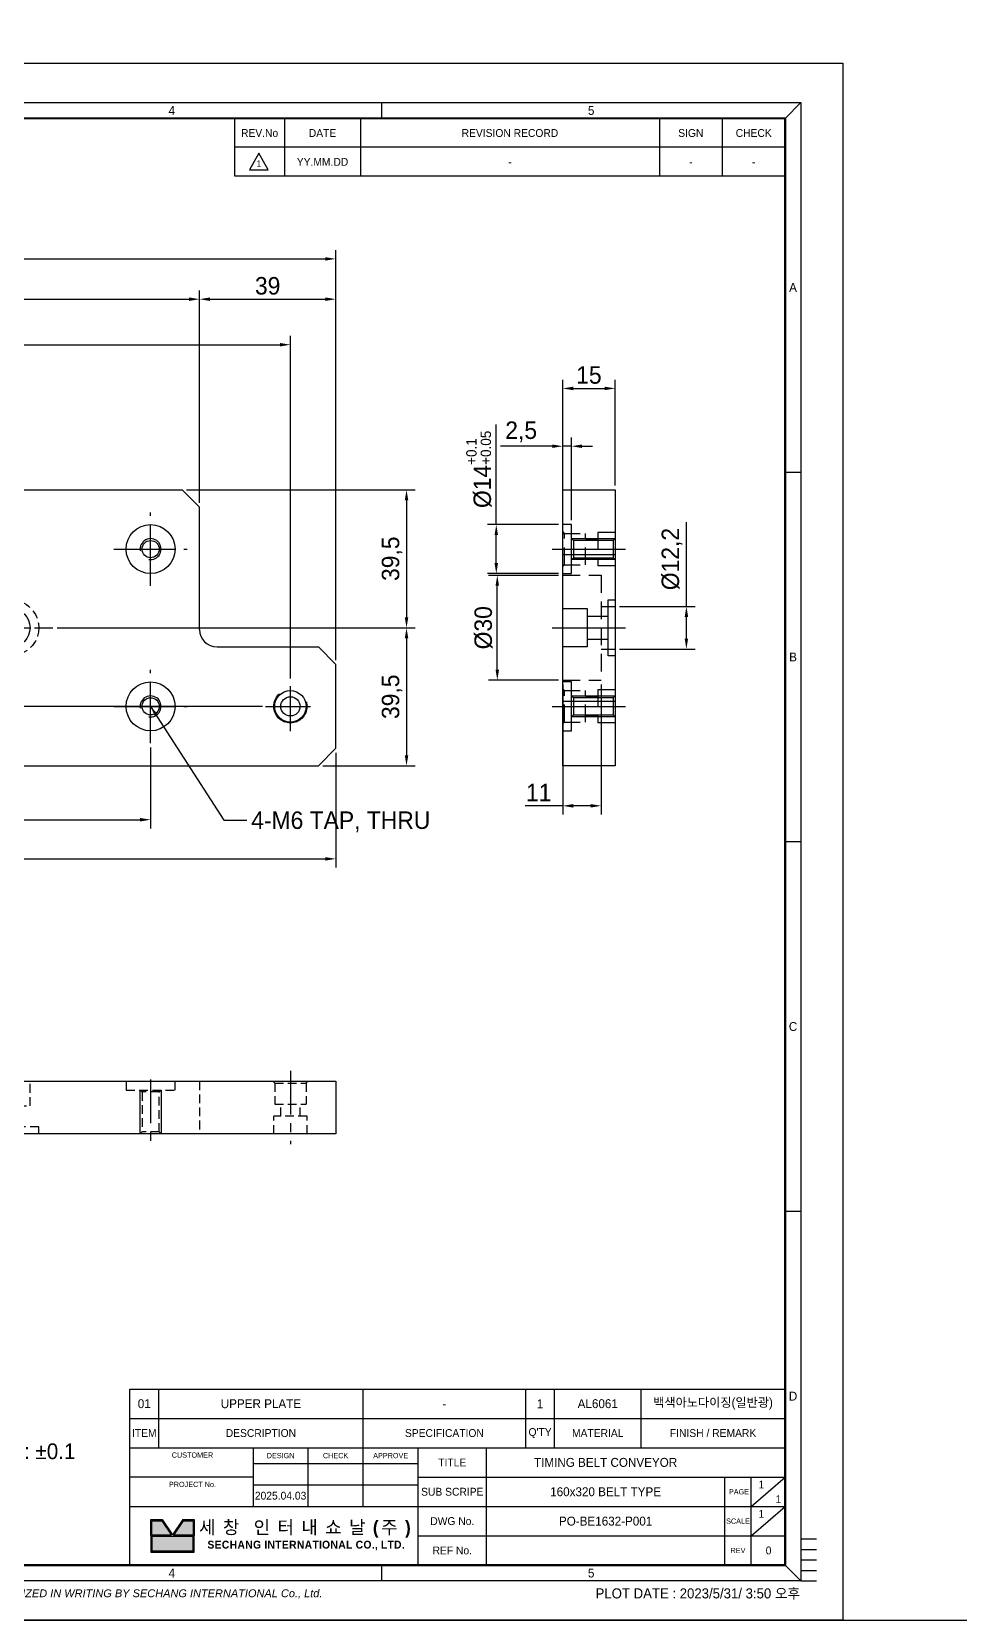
# Model space of a CAD drawing. Header units: inches. Extents: x 0 to 23821, y 0 to 11279.
# Drawn here: x 17197.9 to 17463.3, y 7287.6 to 7742.2 of the extents above; entities that cross this region are included whole.
import ezdxf
from ezdxf.enums import TextEntityAlignment as Align

# ---------------------------------------------------------------- set-up
doc = ezdxf.new("R2010")
doc.units = ezdxf.units.IN
doc.header["$LTSCALE"] = 10
doc.header["$MEASUREMENT"] = 0
for name, pattern in [('CENTER', [2, 1.25, -0.25, 0.25, -0.25]), ('HIDDEN', [0.375, 0.25, -0.125]), ('HIDDENX2', [0.75, 0.5, -0.25]), ('PHANTOM', [2.5, 1.25, -0.25, 0.25, -0.25, 0.25, -0.25])]:
    doc.linetypes.add(name, pattern=pattern)
doc.layers.get('Defpoints').update_dxf_attribs({"color": 8})
for name, color, linetype in [('11', 1, 'CENTER'), ('22', 2, 'HIDDEN'), ('66', 6, 'PHANTOM'), ('CENTERLINE', 1, 'CENTER'), ('HiddenLine', 4, 'HIDDENX2'), ('T', 3, 'Continuous')]:
    doc.layers.add(name, color=color, linetype=linetype)
doc.styles.add('SCI', font='')
doc.styles.get('SCI').set_extended_font_data('Gulim')
doc.dimstyles.new('SCH', dxfattribs={"dimtxt": 2.5, "dimasz": 2, "dimexe": 1.25, "dimexo": 0.625, "dimtad": 1, "dimdec": 8, "dimtxsty": 'SCI', "dimcen": 2.5, "dimclrd": 4, "dimclre": 4, "dimclrt": 7, "dimadec": 8, "dimazin": 2, "dimtfac": 1, "dimtdec": 8, "dimtmove": 0, "dimatfit": 3, "dimfxl": 1, "dimarcsym": 0})

# ---------------------------------------------------------------- blocks, each defined once
blk = doc.blocks.new('A$C5b8731fd')
for p, q in [((0, 0), (-2.25, -3.9)), ((2.25, -3.9), (0, 0)), ((-2.25, -3.9), (2.25, -3.9))]:
    blk.add_line(p, q)
blk = doc.blocks.new('SECHANG TITLE')
h = blk.add_hatch(color=162)
h.dxf.hatch_style = 1
h.paths.add_polyline_path([(6.08, -25.11), (4.21, -25.11), (4.21, -27.9), (7.94, -27.9)])
h.paths.add_polyline_path([(12.06, -25.11), (10.19, -25.11), (8.33, -27.9), (12.06, -27.9)])
h.paths.add_polyline_path([(12.06, -28.1), (4.21, -28.1), (4.21, -30.89), (12.06, -30.89)])
at = {"color": 3}
for p, q in [((125, 0), (125, -33.6)), ((0, -5.6), (125, -5.6)), ((0, -33.6), (0, -5.6)), ((5.5, -11.2), (5.5, -5.6)), ((44.5, -22.4), (44.5, -5.6)), ((75.5, -11.2), (75.5, -5.6)), ((81, -11.2), (81, -5.6)), ((97.5, -11.2), (97.5, -5.6)), ((0, -11.2), (125, -11.2)), ((23.5, -11.2), (23.5, -22.4)), ((34, -22.4), (34, -11.2)), ((55, -33.6), (55, -11.2)), ((68, -33.6), (68, -11.2)), ((23.5, -14.2), (55, -14.2)), ((23.5, -16.8), (0, -16.8)), ((55, -16.8), (125, -16.8)), ((113.5, -33.6), (113.5, -16.8)), ((118.5, -22.4), (125, -16.8)), ((118.5, -33.6), (118.5, -16.8)), ((23.5, -18.3), (55, -18.3)), ((0, -22.4), (125, -22.4)), ((118.5, -28), (125, -22.4)), ((55, -28), (125, -28)), ((0, -33.6), (125, -33.6))]:
    blk.add_line(p, q, dxfattribs=at)
for p, q in [((4, -28), (4, -24.9)), ((4, -24.9), (6.19, -24.9)), ((4.21, -27.9), (4.21, -25.11)), ((4.21, -25.11), (6.08, -25.11)), ((6.08, -25.11), (7.94, -27.9)), ((6.19, -24.9), (8.13, -27.81)), ((10.08, -24.9), (8.13, -27.81)), ((10.19, -25.11), (8.33, -27.9)), ((10.08, -24.9), (12.27, -24.9)), ((10.19, -25.11), (12.06, -25.11)), ((12.06, -25.11), (12.06, -27.9)), ((12.27, -24.9), (12.27, -28)), ((4, -28), (4, -31.1)), ((7.94, -27.9), (4.21, -27.9)), ((12.06, -28.1), (4.21, -28.1)), ((4.21, -28.1), (4.21, -30.89)), ((12.06, -27.9), (8.33, -27.9)), ((12.06, -30.89), (12.06, -28.1)), ((12.27, -31.1), (12.27, -28)), ((4, -31.1), (12.27, -31.1)), ((4.21, -30.89), (12.06, -30.89))]:
    blk.add_line(p, q)
at = {"attachment_point": 5, "style": 'SCI'}
for s, insert, char_height, width in [('ITEM', (2.75, -8.4), 1.5, 5.5), ('DESCRIPTION', (25, -8.4), 1.5, 39), ('SPECIFICATION', (60, -8.4), 1.5, 31), ("Q'TY", (78.25, -8.4), 1.5, 5.5), ('MATERIAL', (89.25, -8.4), 1.5, 16.5), ('FINISH / REMARK', (111.25, -8.4), 1.5, 27.5), (' CUSTOMER', (11.75, -12.6), 1, 23.5), ('DESIGN', (28.75, -12.7), 1, 10.5), ('CHECK', (39.25, -12.7), 1, 10.5), ('APPROVE', (49.75, -12.7), 1, 10.5), ('TITLE', (61.5, -14), 1.5, 13), (' PROJECT No.', (11.75, -18.2), 1, 23.5), ('SUB SCRIPE', (61.5, -19.6), 1.5, 13), (' PAGE', (116, -19.6), 1, 5), ('{\\fGulim|b1|i0|c129|p50;\\T1.45;세창 인터내쇼날(주)}', (33.63, -26.75), 2.5, 38.7333), ('DWG No.', (61.5, -25.2), 1.5, 13), ('SCALE', (116, -25.2), 1, 5), ('{\\fGulim|b1|i0|c129|p50;\\T1.05;SECHANG INTERNATIONAL CO., LTD.}', (33.63, -29.85), 1.5, 38.7333), ('REF No.', (61.5, -30.8), 1.5, 13), ('REV', (116, -30.8), 1, 5)]:
    blk.add_mtext(s, dxfattribs=dict(at, insert=insert, char_height=char_height, width=width))
blk = doc.blocks.new('SECHANG REV')
at = {"color": 7}
blk.add_line((-52.5, 0), (-52.5, 5.5), dxfattribs=at)
at = {"color": 3}
for p, q in [((-43, 5.5), (-43, 0)), ((-28.5, 5.5), (-28.5, 0)), ((28.5, 5.5), (28.5, 0)), ((40.5, 5.5), (40.5, 0)), ((52.5, 5.5), (52.5, 0))]:
    blk.add_line(p, q, dxfattribs=at)
blk.add_line((52.5, 0), (-52.5, 0))
blk = doc.blocks.new('SECHANG A3')
at = {"color": 2}
for p, q in [((-198, 289.5), (-195, 286.5)), ((-118, 289.5), (-118, 286.5)), ((-38, 289.5), (-38, 286.5)), ((42, 289.5), (42, 286.5)), ((122, 289.5), (122, 286.5)), ((202, 289.5), (199, 286.5)), ((-195, 10.5), (-198, 7.5)), ((-118, 10.5), (-118, 7.5)), ((-38, 10.5), (-38, 7.5)), ((42, 10.5), (42, 7.5)), ((122, 10.5), (122, 7.5)), ((199, 10.5), (202, 7.5))]:
    blk.add_line(p, q, dxfattribs=at)
at = {"color": 3}
blk.add_line((94, 286.5), (199, 286.5), dxfattribs=at)
for p, q in [((-198, 219), (-195, 219)), ((199, 219), (202, 219)), ((-195, 148.5), (-198, 148.5)), ((202, 148.5), (199, 148.5)), ((-195, 78), (-198, 78)), ((202, 78), (199, 78)), ((202, 15.5), (205, 15.5))]:
    blk.add_line(p, q)
at = {"color": 1}
blk.add_lwpolyline([(-210, 297), (210, 297), (210, 0), (-210, 0)], close=True, dxfattribs=at)
at = {"color": 2}
blk.add_lwpolyline([(-198, 289.5), (202, 289.5), (202, 7.5), (-198, 7.5)], close=True, dxfattribs=at)
at = {"const_width": 0.4}
blk.add_lwpolyline([(-195, 286.5), (199, 286.5), (199, 10.5), (-195, 10.5)], close=True, dxfattribs=at)
at = {"layer": '11', "ltscale": 5}
blk.add_line((202, 11.5), (205, 11.5), dxfattribs=at)
at = {"layer": '22', "ltscale": 5}
blk.add_line((202, 13.5), (205, 13.5), dxfattribs=at)
at = {"layer": '66', "ltscale": 3}
blk.add_line((202, 9.5), (205, 9.5), dxfattribs=at)
at = {"layer": 'T'}
blk.add_line((202, 7.5), (205, 7.5), dxfattribs=at)
for name, p in [('SECHANG REV', (146.5, 281)), ('SECHANG TITLE', (74, 44.1))]:
    blk.add_blockref(name, p)
at = {"linetype": 'Continuous', "style": 'SCI'}
blk.add_text('PLOT DATE : 2023/5/31/ 3:50 오후', height=1.92, dxfattribs=at).set_placement((201.86, 4.16), align=Align.RIGHT)
at = {"color": 2, "style": 'SCI'}
for s, insert, char_height, width, attachment_point in [('1', (-158, 288), 1.7, 80, 5), ('2', (-78, 288), 1.7, 80, 5), ('3', (2, 288), 1.7, 80, 5), ('4', (82, 288), 1.7, 80, 5), ('5', (162, 288), 1.7, 80, 5), ('A', (-196.5, 254.25), 1.7, 3, 5), ('A', (200.5, 254.25), 1.7, 3, 5), ('B', (-196.5, 183.75), 1.7, 3, 5), ('B', (200.5, 183.75), 1.7, 3, 5), ('C', (-196.5, 113.25), 1.7, 3, 5), ('C', (200.5, 113.25), 1.7, 3, 5), ('D', (-196.5, 42.75), 1.7, 3, 5), ('D', (200.5, 42.75), 1.7, 3, 5), ('1. 일반 기계 가공 공차 : ±0.1\\P2. 지정하지 않은 C0.5\\P3. 지정하지 않은 R0.5', (14.98, 27.07), 3, 83.5818, 4), ('TIMING BELT CONVEYOR', (164.75, 30.1), 1.7, 45.5, 5), ('2025.04.03', (102.75, 23.75), 1.5, 10.5, 5), ('\\pi1.42726;1', (195.75, 23.1), 1.5, 3.25, 4), ('1', (-158, 9), 1.7, 80, 5), ('2', (-78, 9), 1.7, 80, 5), ('3', (2, 9), 1.7, 80, 5), ('4', (82, 9), 1.7, 80, 5), ('5', (162, 9), 1.7, 80, 5)]:
    blk.add_mtext(s, dxfattribs=dict(at, insert=insert, char_height=char_height, width=width, attachment_point=attachment_point))
at = {"char_height": 1.5, "attachment_point": 5, "style": 'SCI'}
for s, insert, width in [('REV.No', (98.75, 283.7), 9.5), ('DATE', (110.75, 283.7), 14.5), ('REVISION RECORD', (146.5, 283.7), 57), ('SIGN', (181, 283.7), 12), ('CHECK', (193, 283.7), 12)]:
    blk.add_mtext(s, dxfattribs=dict(at, insert=insert, width=width))
at = {"color": 3, "insert": (-198, 5), "char_height": 1.5, "width": 400.0238, "attachment_point": 4, "style": 'SCI'}
blk.add_mtext('{\\fArial|b0|i1|c0|p34;THIS DRAWING CONTAINS CONFIDENTIAL INFORMATION PROPRIETARY TO SECHANG INTERNATIONAL Co., Ltd.   IT MUST NOT BE REPRODUCED OR DISCLOSED TO OTHERS OR USED IN  ANY OTHER WAY IN WHOLE OR PART EXCEPT AN AUTHORIZED IN WRITING BY SECHANG INTERNATIONAL Co., Ltd.  }', dxfattribs=at)
blk = doc.blocks.new('A$C22515e4a')
at = {"color": 3}
for p, q in [((0, 0), (125, 0)), ((0, -5.6), (0, 0)), ((5.5, -5.6), (5.5, 0)), ((44.5, -5.6), (44.5, 0)), ((75.5, -5.6), (75.5, 0)), ((81, -5.6), (81, 0)), ((97.5, -5.6), (97.5, 0)), ((125, 0), (125, -5.6))]:
    blk.add_line(p, q, dxfattribs=at)
blk = doc.blocks.new('SMTAPM6', base_point=(1696.01, 1983.9))
at = {"color": 7, "linetype": 'Continuous'}
blk.add_circle((1696.01, 1983.9), 2.46, dxfattribs=at)
at = {"layer": '11'}
for p, q in [((1696.01, 1979.4), (1696.01, 1988.4)), ((1691.51, 1983.9), (1700.51, 1983.9))]:
    blk.add_line(p, q, dxfattribs=at)
at = {"layer": 'T', "linetype": 'Continuous'}
blk.add_arc((1696.01, 1983.9), 3, 260.0082, 189.9928, dxfattribs=at)
blk = doc.blocks.new('MDCBM5H', base_point=(3956.9, -5620.49, 0))
at = {"color": 7, "linetype": 'Continuous'}
blk.add_circle((3956.9, -5620.49, 0), 2.75, dxfattribs=at)
at = {"layer": '11'}
for p, q in [((3956.9, -5627.62, 0), (3956.9, -5613.37, 0)), ((3949.78, -5620.49, 0), (3964.03, -5620.49, 0))]:
    blk.add_line(p, q, dxfattribs=at)
at = {"layer": '22', "ltscale": 7.6}
blk.add_circle((3956.9, -5620.49, 0), 4.75, dxfattribs=at)
blk = doc.blocks.new('MDCBM6', base_point=(40751.01, 10879.93))
at = {"color": 7, "linetype": 'Continuous'}
for radius in [5.5, 3.3]:
    blk.add_circle((40751.01, 10879.93), radius, dxfattribs=at)
at = {"layer": '11'}
for p, q in [((40751.01, 10871.68), (40751.01, 10888.18)), ((40742.76, 10879.93), (40759.26, 10879.93))]:
    blk.add_line(p, q, dxfattribs=at)
blk = doc.blocks.new('A$C65A22A5B')
for p, q in [((-155, 34.5), (-150, 39.5)), ((-150, 39.5), (111, 39.5)), ((116, 34.5), (111, 39.5)), ((-155, 10.5), (-155, 34.5)), ((116, -0.5), (116, 34.5)), ((-155, 10.5), (-150, 5.5)), ((-150, 5.5), (-121, 5.5)), ((-116, -34.5), (-116, 0.5)), ((121, -5.5), (150, -5.5)), ((155, -10.5), (150, -5.5)), ((155, -34.5), (155, -10.5)), ((-116, -34.5), (-111, -39.5)), ((155, -34.5), (150, -39.5)), ((-111, -39.5), (150, -39.5))]:
    blk.add_line(p, q)
for centre, radius in [((-102, 22.5), 7), ((102, 22.5), 7), ((-142, 22.5), 4.5), ((0, 0), 15), ((0, 0), 6.1), ((-102, -22.5), 7), ((102, -22.5), 7), ((142, -22.5), 4.5)]:
    blk.add_circle(centre, radius)
for centre, start, end in [((-121, 0.5), 0, 90), ((121, -0.5), 180, 270)]:
    blk.add_arc(centre, 5, start, end)
at = {"layer": '11'}
for p, q in [((-102, 12), (-102, 33)), ((102, 12), (102, 33)), ((-142, 15.75), (-142, 29.25)), ((-148.75, 22.5), (-135.25, 22.5)), ((-112.5, 22.5), (-91.5, 22.5)), ((0, -22.5), (0, 22.5)), ((91.5, 22.5), (112.5, 22.5)), ((-62, -12), (-62, 12)), ((62, -12), (62, 12)), ((-74, 0), (-50, 0)), ((-22.5, 0), (22.5, 0)), ((50, 0), (74, 0)), ((102, -33), (102, -12)), ((142, -29.25), (142, -15.75)), ((91.5, -22.5), (112.5, -22.5)), ((135.25, -22.5), (148.75, -22.5))]:
    blk.add_line(p, q, dxfattribs=at)
at = {"layer": '11', "ltscale": 3.15}
for p, q in [((-102, -33), (-102, -12)), ((-112.5, -22.5), (-91.5, -22.5))]:
    blk.add_line(p, q, dxfattribs=at)
at = {"layer": '22'}
for centre in [(-62, 0), (62, 0)]:
    blk.add_circle(centre, 8, dxfattribs=at)
for name, p in [('MDCBM5H', (-142, 22.5)), ('SMTAPM6', (-102, 22.5)), ('SMTAPM6', (102, 22.5)), ('MDCBM6', (-62, 0)), ('MDCBM6', (62, 0)), ('SMTAPM6', (-102, -22.5)), ('SMTAPM6', (102, -22.5)), ('MDCBM5H', (142, -22.5))]:
    blk.add_blockref(name, p)
blk = doc.blocks.new('A$C575F7A22')
blk.add_line((-116, 0), (-116, -15))
blk.add_lwpolyline([(-155, 0), (155, 0), (155, -15), (-155, -15)], close=True)
at = {"layer": '11'}
for p, q in [((-142, 3), (-142, -18)), ((-102, 0.5), (-102, -18)), ((-62, 3), (-62, -18)), ((0, 2), (0, -17)), ((62, 3), (62, -18)), ((102, 0.5), (102, -18)), ((142, 3), (142, -18))]:
    blk.add_line(p, q, dxfattribs=at)
at = {"layer": '22'}
for p, q in [((-146.5, -0.5), (-147, 0)), ((-137.5, -0.5), (-137, 0)), ((-109, -2.5), (-109, 0)), ((-95, 0), (-95, -2.5)), ((-15, 0), (-15, -11)), ((15, 0), (15, -11)), ((95, 0), (95, -2.5)), ((109, -2.5), (109, 0)), ((116, 0), (116, -15)), ((137.5, -0.5), (137, 0)), ((146.5, -0.5), (147, 0)), ((-146.5, -0.5), (-146.5, -6.5)), ((-146.5, -0.5), (-137.5, -0.5)), ((-137.5, -0.5), (-137.5, -6.5)), ((-95, -2.5), (-109, -2.5)), ((-104.4585, -3.0415), (-105, -2.5)), ((-104.4585, -3.0415), (-99.5415, -3.0415)), ((-104.4585, -14.4585), (-104.4585, -3.0415)), ((-99, -2.5), (-99.5415, -3.0415)), ((-99.5415, -3.0415), (-99.5415, -14.4585)), ((-67.5, -7), (-67.5, 0)), ((-56.5, 0), (-56.5, -7)), ((56.5, 0), (56.5, -7)), ((67.5, -7), (67.5, 0)), ((95, -2.5), (109, -2.5)), ((99, -2.5), (99.5415, -3.0415)), ((104.4585, -3.0415), (99.5415, -3.0415)), ((99.5415, -3.0415), (99.5415, -14.4585)), ((104.4585, -3.0415), (105, -2.5)), ((104.4585, -14.4585), (104.4585, -3.0415)), ((137.5, -0.5), (137.5, -6.5)), ((137.5, -0.5), (146.5, -0.5)), ((146.5, -0.5), (146.5, -6.5)), ((-146.5, -6.5), (-137.5, -6.5)), ((-144.75, -10), (-144.75, -6.5)), ((-139.25, -10), (-139.25, -6.5)), ((-56.5, -7), (-67.5, -7)), ((-65.3, -7), (-65.3, -13)), ((-58.7, -7), (-58.7, -13)), ((56.5, -7), (67.5, -7)), ((58.7, -7), (58.7, -13)), ((65.3, -7), (65.3, -13)), ((137.5, -6.5), (146.5, -6.5)), ((139.25, -10), (139.25, -6.5)), ((144.75, -10), (144.75, -6.5)), ((-137.25, -10), (-146.75, -10)), ((-146.75, -15), (-146.75, -10)), ((-137.25, -15), (-137.25, -10)), ((-70, -15), (-70, -13)), ((-70, -13), (-54, -13)), ((-54, -13), (-54, -15)), ((15, -11), (-15, -11)), ((-6.1, -11), (-6.1, -15)), ((6.1, -11), (6.1, -15)), ((70, -13), (54, -13)), ((54, -13), (54, -15)), ((70, -15), (70, -13)), ((146.75, -10), (137.25, -10)), ((137.25, -15), (137.25, -10)), ((146.75, -15), (146.75, -10)), ((-105, -15), (-104.4585, -14.4585)), ((-104.4585, -14.4585), (-99.5415, -14.4585)), ((-99.5415, -14.4585), (-99, -15)), ((99.5415, -14.4585), (99, -15)), ((104.4585, -14.4585), (99.5415, -14.4585)), ((105, -15), (104.4585, -14.4585))]:
    blk.add_line(p, q, dxfattribs=at)
at = {"layer": 'T'}
for p, q in [((-105, -2.5), (-105, -15)), ((-99, -15), (-99, -2.5)), ((99, -15), (99, -2.5)), ((105, -2.5), (105, -15))]:
    blk.add_line(p, q, dxfattribs=at)
blk = doc.blocks.new('A$C72D45D2C')
blk.add_line((0, -21), (15, -21))
blk.add_lwpolyline([(0, 39.5), (15, 39.5), (15, -39.5), (0, -39.5)], close=True)
at = {"layer": 'CENTERLINE'}
for p, q in [((-3, 22.5), (18, 22.5)), ((-3, -22.5), (18, -22.5))]:
    blk.add_line(p, q, dxfattribs=at)
at = {"layer": 'CENTERLINE', "ltscale": 2.775}
for p, q in [((-0.5, 22.5), (18, 22.5)), ((-0.5, -22.5), (18, -22.5))]:
    blk.add_line(p, q, dxfattribs=at)
at = {"layer": 'CENTERLINE', "ltscale": 3.15}
blk.add_line((-3, 0), (18, 0), dxfattribs=at)
at = {"layer": 'CENTERLINE', "ltscale": 5}
blk.add_line((-2, 0), (17, 0), dxfattribs=at)
at = {"layer": 'HiddenLine', "ltscale": 5}
for p, q in [((2.5, 29.5), (0, 29.5)), ((2.5, 15.5), (2.5, 29.5)), ((0, 21), (15, 21)), ((0, 15.5), (2.5, 15.5)), ((2.5, -15.5), (0, -15.5)), ((2.5, -29.5), (2.5, -15.5)), ((0, -29.5), (2.5, -29.5))]:
    blk.add_line(p, q, dxfattribs=at)
at = {"layer": 'HiddenLine'}
for p, q in [((0.5, 27), (0, 27.5)), ((0, 27), (6.5, 27)), ((0.5, 18), (0.5, 27)), ((6.5, 18), (6.5, 27)), ((10, 25.25), (6.5, 25.25)), ((10, 27.25), (10, 17.75)), ((15, 27.25), (10, 27.25)), ((10, 19.75), (6.5, 19.75)), ((0, 18), (6.5, 18)), ((0.5, 18), (0, 17.5)), ((0, 15), (11, 15)), ((15, 17.75), (10, 17.75)), ((11, 15), (11, -15)), ((11, 6.1), (15, 6.1)), ((11, -6.1), (15, -6.1)), ((0, -15), (11, -15)), ((0.5, -18), (0, -17.5)), ((0, -18), (6.5, -18)), ((0.5, -27), (0.5, -18)), ((6.5, -27), (6.5, -18)), ((10, -17.75), (10, -27.25)), ((15, -17.75), (10, -17.75)), ((10, -19.75), (6.5, -19.75)), ((0, -27), (6.5, -27)), ((0.5, -27), (0, -27.5)), ((10, -25.25), (6.5, -25.25)), ((15, -27.25), (10, -27.25))]:
    blk.add_line(p, q, dxfattribs=at)
at = {"layer": 'HiddenLine', "ltscale": 5.55}
for p, q in [((2.5, 25.5), (15, 25.5)), ((3.04, 24.96), (2.5, 25.5)), ((14.46, 24.96), (3.04, 24.96)), ((3.04, 24.96), (3.04, 20.04)), ((15, 25.5), (14.46, 24.96)), ((14.46, 24.96), (14.46, 20.04)), ((2.5, 19.5), (3.04, 20.04)), ((15, 19.5), (2.5, 19.5)), ((3.04, 20.04), (14.46, 20.04)), ((14.46, 20.04), (15, 19.5)), ((2.5, -19.5), (15, -19.5)), ((3.04, -20.04), (2.5, -19.5)), ((14.46, -20.04), (3.04, -20.04)), ((3.04, -20.04), (3.04, -24.96)), ((15, -19.5), (14.46, -20.04)), ((14.46, -20.04), (14.46, -24.96)), ((2.5, -25.5), (3.04, -24.96)), ((15, -25.5), (2.5, -25.5)), ((3.04, -24.96), (14.46, -24.96)), ((14.46, -24.96), (15, -25.5))]:
    blk.add_line(p, q, dxfattribs=at)
at = {"layer": 'HiddenLine', "ltscale": 6.3}
for p, q in [((0, 5.5), (7, 5.5)), ((7, 5.5), (7, -5.5)), ((13, -8), (13, 8)), ((13, 8), (15, 8)), ((7, 3.3), (13, 3.3)), ((7, -3.3), (13, -3.3)), ((7, -5.5), (0, -5.5)), ((15, -8), (13, -8))]:
    blk.add_line(p, q, dxfattribs=at)
blk = doc.blocks.new('*D1738')
at = {"color": 4, "lineweight": -2, "transparency": 16777216}
for p, q in [((16974.93, 7607.37), (16974.93, 7668.13)), ((17245.93, 7607.37), (17245.93, 7668.13)), ((16977.93, 7665.63), (17242.93, 7665.63))]:
    blk.add_line(p, q, dxfattribs=at)
at = {"color": 4, "transparency": 16777216}
for points in [[(16977.93, 7666.13), (16977.93, 7665.13), (16974.93, 7665.63)], [(17242.93, 7666.13), (17242.93, 7665.13), (17245.93, 7665.63)]]:
    blk.add_solid(points, dxfattribs=at)
at = {"layer": 'Defpoints', "color": 0, "transparency": 16777216}
for p in [(17245.93, 7665.63), (16974.93, 7606.12), (17245.93, 7606.12)]:
    blk.add_point(p, dxfattribs=at)
at = {"color": 7, "transparency": 16777216, "insert": (17110.43, 7669.45), "char_height": 5, "attachment_point": 5, "style": 'SCI'}
blk.add_mtext('271', dxfattribs=at)
blk = doc.blocks.new('*D1739')
at = {"color": 4, "lineweight": -2, "transparency": 16777216}
for p, q in [((17245.93, 7607.37), (17245.93, 7668.13)), ((17284.93, 7562.37), (17284.93, 7668.13)), ((17248.93, 7665.63), (17281.93, 7665.63))]:
    blk.add_line(p, q, dxfattribs=at)
at = {"color": 4, "transparency": 16777216}
for points in [[(17248.93, 7666.13), (17248.93, 7665.13), (17245.93, 7665.63)], [(17281.93, 7666.13), (17281.93, 7665.13), (17284.93, 7665.63)]]:
    blk.add_solid(points, dxfattribs=at)
at = {"layer": 'Defpoints', "color": 0, "transparency": 16777216}
for p in [(17284.93, 7665.63), (17245.93, 7606.12), (17284.93, 7561.12)]:
    blk.add_point(p, dxfattribs=at)
at = {"color": 7, "transparency": 16777216, "insert": (17265.43, 7669.44), "char_height": 5, "attachment_point": 5, "style": 'SCI'}
blk.add_mtext('39', dxfattribs=at)
blk = doc.blocks.new('*D1740')
at = {"color": 4, "lineweight": -2, "transparency": 16777216}
for p, q in [((16974.93, 7607.37), (16974.93, 7679.67)), ((16977.93, 7677.17), (17281.93, 7677.17)), ((17284.93, 7562.37), (17284.93, 7679.67))]:
    blk.add_line(p, q, dxfattribs=at)
at = {"color": 4, "transparency": 16777216}
for points in [[(16977.93, 7677.67), (16977.93, 7676.67), (16974.93, 7677.17)], [(17281.93, 7677.67), (17281.93, 7676.67), (17284.93, 7677.17)]]:
    blk.add_solid(points, dxfattribs=at)
at = {"layer": 'Defpoints', "color": 0, "transparency": 16777216}
for p in [(17284.93, 7677.17), (16974.93, 7606.12), (17284.93, 7561.12)]:
    blk.add_point(p, dxfattribs=at)
at = {"color": 7, "transparency": 16777216, "insert": (17129.93, 7680.99), "char_height": 5, "attachment_point": 5, "style": 'SCI'}
blk.add_mtext('310', dxfattribs=at)
blk = doc.blocks.new('*D1745')
at = {"color": 4, "lineweight": -2, "transparency": 16777216}
for p, q in [((16979.56, 7594.12), (16928.89, 7594.12)), ((16931.39, 7591.12), (16931.39, 7552.12)), ((17263.93, 7549.12), (16928.89, 7549.12))]:
    blk.add_line(p, q, dxfattribs=at)
at = {"color": 4, "transparency": 16777216}
for points in [[(16930.89, 7591.12), (16931.89, 7591.12), (16931.39, 7594.12)], [(16930.89, 7552.12), (16931.89, 7552.12), (16931.39, 7549.12)]]:
    blk.add_solid(points, dxfattribs=at)
at = {"layer": 'Defpoints', "color": 0, "transparency": 16777216}
for p in [(16980.81, 7594.12), (16931.39, 7549.12), (17265.18, 7549.12)]:
    blk.add_point(p, dxfattribs=at)
at = {"color": 7, "transparency": 16777216, "insert": (16927.58, 7571.62), "char_height": 5, "attachment_point": 5, "rotation": 90, "style": 'SCI'}
blk.add_mtext('45{\\H0.59x;%%p0.02}', dxfattribs=at)
blk = doc.blocks.new('*D1748')
at = {"color": 4, "lineweight": -2, "transparency": 16777216}
for p, q in [((17013.93, 7535.87), (17013.93, 7502.99)), ((17284.93, 7535.87), (17284.93, 7502.99)), ((17016.93, 7505.49), (17281.93, 7505.49))]:
    blk.add_line(p, q, dxfattribs=at)
at = {"color": 4, "transparency": 16777216}
for points in [[(17016.93, 7505.99), (17016.93, 7504.99), (17013.93, 7505.49)], [(17281.93, 7505.99), (17281.93, 7504.99), (17284.93, 7505.49)]]:
    blk.add_solid(points, dxfattribs=at)
at = {"layer": 'Defpoints', "color": 0, "transparency": 16777216}
for p in [(17013.93, 7537.12), (17284.93, 7537.12), (17284.93, 7505.49)]:
    blk.add_point(p, dxfattribs=at)
at = {"color": 7, "transparency": 16777216, "insert": (17149.43, 7509.31), "char_height": 5, "attachment_point": 5, "style": 'SCI'}
blk.add_mtext('271', dxfattribs=at)
blk = doc.blocks.new('*D1749')
at = {"color": 4, "lineweight": -2, "transparency": 16777216}
for p, q in [((16987.93, 7602.5), (16987.93, 7655.11)), ((17271.93, 7557.12), (17271.93, 7655.11)), ((16990.93, 7652.61), (17268.93, 7652.61))]:
    blk.add_line(p, q, dxfattribs=at)
at = {"color": 4, "transparency": 16777216}
for points in [[(16990.93, 7653.11), (16990.93, 7652.11), (16987.93, 7652.61)], [(17268.93, 7653.11), (17268.93, 7652.11), (17271.93, 7652.61)]]:
    blk.add_solid(points, dxfattribs=at)
at = {"layer": 'Defpoints', "color": 0, "transparency": 16777216}
for p in [(17271.93, 7652.61), (16987.93, 7601.25), (17271.93, 7555.87)]:
    blk.add_point(p, dxfattribs=at)
at = {"color": 7, "transparency": 16777216, "insert": (17129.93, 7656.43), "char_height": 5, "attachment_point": 5, "style": 'SCI'}
blk.add_mtext('284{\\H0.59x;%%p0.02}', dxfattribs=at)
blk = doc.blocks.new('*D1757')
at = {"color": 4, "lineweight": -2, "transparency": 16777216}
for p, q in [((17330.84, 7601.12), (17330.84, 7629.76)), ((17348.6, 7601.12), (17328.34, 7601.12)), ((17330.84, 7590.12), (17330.84, 7598.12)), ((17348.6, 7587.12), (17328.34, 7587.12))]:
    blk.add_line(p, q, dxfattribs=at)
at = {"color": 4, "transparency": 16777216}
for points in [[(17330.34, 7598.12), (17331.34, 7598.12), (17330.84, 7601.12)], [(17330.34, 7590.12), (17331.34, 7590.12), (17330.84, 7587.12)]]:
    blk.add_solid(points, dxfattribs=at)
at = {"layer": 'Defpoints', "color": 0, "transparency": 16777216}
for p in [(17330.84, 7601.12), (17349.85, 7601.12), (17349.85, 7587.12)]:
    blk.add_point(p, dxfattribs=at)
at = {"color": 7, "transparency": 16777216, "insert": (17325.88, 7616.94), "char_height": 5, "attachment_point": 5, "rotation": 90, "style": 'SCI'}
blk.add_mtext('%%c14{\\H0.59x;\\S+0.1^ +0.05;}', dxfattribs=at)
blk = doc.blocks.new('*D1758')
at = {"color": 4, "lineweight": -2, "transparency": 16777216}
for p, q in [((17348.6, 7586.62), (17328.63, 7586.62)), ((17331.13, 7559.62), (17331.13, 7583.62)), ((17348.6, 7556.62), (17328.63, 7556.62))]:
    blk.add_line(p, q, dxfattribs=at)
at = {"color": 4, "transparency": 16777216}
for points in [[(17330.63, 7583.62), (17331.63, 7583.62), (17331.13, 7586.62)], [(17330.63, 7559.62), (17331.63, 7559.62), (17331.13, 7556.62)]]:
    blk.add_solid(points, dxfattribs=at)
at = {"layer": 'Defpoints', "color": 0, "transparency": 16777216}
for p in [(17331.13, 7586.62), (17349.85, 7586.62), (17349.85, 7556.62)]:
    blk.add_point(p, dxfattribs=at)
at = {"color": 7, "transparency": 16777216, "insert": (17327.19, 7571.62), "char_height": 5, "attachment_point": 5, "rotation": 90, "style": 'SCI'}
blk.add_mtext('%%c30', dxfattribs=at)
blk = doc.blocks.new('*D1759')
at = {"color": 4, "lineweight": -2, "transparency": 16777216}
for p, q in [((17349.85, 7555.37), (17349.85, 7518.17)), ((17360.85, 7555.37), (17360.85, 7518.17)), ((17349.85, 7520.67), (17339.12, 7520.67)), ((17357.85, 7520.67), (17352.85, 7520.67))]:
    blk.add_line(p, q, dxfattribs=at)
at = {"color": 4, "transparency": 16777216}
for points in [[(17352.85, 7521.17), (17352.85, 7520.17), (17349.85, 7520.67)], [(17357.85, 7521.17), (17357.85, 7520.17), (17360.85, 7520.67)]]:
    blk.add_solid(points, dxfattribs=at)
at = {"layer": 'Defpoints', "color": 0, "transparency": 16777216}
for p in [(17349.85, 7556.62), (17360.85, 7556.62), (17349.85, 7520.67)]:
    blk.add_point(p, dxfattribs=at)
at = {"color": 7, "transparency": 16777216, "insert": (17342.99, 7524.49), "char_height": 5, "attachment_point": 5, "style": 'SCI'}
blk.add_mtext('11', dxfattribs=at)
blk = doc.blocks.new('*D1760')
at = {"color": 4, "lineweight": -2, "transparency": 16777216}
for p, q in [((17385.24, 7577.72), (17385.24, 7601.84)), ((17366.1, 7577.72), (17387.74, 7577.72)), ((17385.24, 7568.52), (17385.24, 7574.72)), ((17366.1, 7565.52), (17387.74, 7565.52))]:
    blk.add_line(p, q, dxfattribs=at)
at = {"color": 4, "transparency": 16777216}
for points in [[(17384.74, 7574.72), (17385.74, 7574.72), (17385.24, 7577.72)], [(17384.74, 7568.52), (17385.74, 7568.52), (17385.24, 7565.52)]]:
    blk.add_solid(points, dxfattribs=at)
at = {"layer": 'Defpoints', "color": 0, "transparency": 16777216}
for p in [(17364.85, 7577.72), (17385.24, 7577.72), (17364.85, 7565.52)]:
    blk.add_point(p, dxfattribs=at)
at = {"color": 7, "transparency": 16777216, "insert": (17381.11, 7591.28), "char_height": 5, "attachment_point": 5, "rotation": 90, "style": 'SCI'}
blk.add_mtext('%%c12,2', dxfattribs=at)
blk = doc.blocks.new('*D1761')
at = {"color": 4, "lineweight": -2, "transparency": 16777216}
for p, q in [((17346.85, 7623.56), (17332.06, 7623.56)), ((17349.85, 7602.37), (17349.85, 7626.06)), ((17352.35, 7623.56), (17349.85, 7623.56)), ((17352.35, 7602.37), (17352.35, 7626.06)), ((17355.35, 7623.56), (17358.35, 7623.56))]:
    blk.add_line(p, q, dxfattribs=at)
at = {"color": 4, "transparency": 16777216}
for points in [[(17346.85, 7624.06), (17346.85, 7623.06), (17349.85, 7623.56)], [(17355.35, 7624.06), (17355.35, 7623.06), (17352.35, 7623.56)]]:
    blk.add_solid(points, dxfattribs=at)
at = {"layer": 'Defpoints', "color": 0, "transparency": 16777216}
for p in [(17349.85, 7623.56), (17349.85, 7601.12), (17352.35, 7601.12)]:
    blk.add_point(p, dxfattribs=at)
at = {"color": 7, "transparency": 16777216, "insert": (17337.96, 7627.68), "char_height": 5, "attachment_point": 5, "style": 'SCI'}
blk.add_mtext('2,5', dxfattribs=at)
blk = doc.blocks.new('*D1762')
at = {"color": 4, "lineweight": -2, "transparency": 16777216}
for p, q in [((17349.85, 7612.37), (17349.85, 7642.6)), ((17364.85, 7612.37), (17364.85, 7642.6)), ((17352.85, 7640.1), (17361.85, 7640.1))]:
    blk.add_line(p, q, dxfattribs=at)
at = {"color": 4, "transparency": 16777216}
for points in [[(17352.85, 7640.6), (17352.85, 7639.6), (17349.85, 7640.1)], [(17361.85, 7640.6), (17361.85, 7639.6), (17364.85, 7640.1)]]:
    blk.add_solid(points, dxfattribs=at)
at = {"layer": 'Defpoints', "color": 0, "transparency": 16777216}
for p in [(17364.85, 7640.1), (17349.85, 7611.12), (17364.85, 7611.12)]:
    blk.add_point(p, dxfattribs=at)
at = {"color": 7, "transparency": 16777216, "insert": (17357.35, 7643.92), "char_height": 5, "attachment_point": 5, "style": 'SCI'}
blk.add_mtext('15', dxfattribs=at)
blk = doc.blocks.new('*D1724')
at = {"color": 4, "lineweight": -2, "transparency": 16777216}
for p, q in [((17242.18, 7611.12), (17307.66, 7611.12)), ((17305.16, 7608.12), (17305.16, 7574.62)), ((17205.18, 7571.62), (17307.66, 7571.62))]:
    blk.add_line(p, q, dxfattribs=at)
at = {"color": 4, "transparency": 16777216}
for points in [[(17304.66, 7608.12), (17305.66, 7608.12), (17305.16, 7611.12)], [(17304.66, 7574.62), (17305.66, 7574.62), (17305.16, 7571.62)]]:
    blk.add_solid(points, dxfattribs=at)
at = {"layer": 'Defpoints', "color": 0, "transparency": 16777216}
for p in [(17240.93, 7611.12), (17203.93, 7571.62), (17305.16, 7571.62)]:
    blk.add_point(p, dxfattribs=at)
at = {"color": 7, "transparency": 16777216, "insert": (17301.04, 7591.37), "char_height": 5, "attachment_point": 5, "rotation": 90, "style": 'SCI'}
blk.add_mtext('39,5', dxfattribs=at)
blk = doc.blocks.new('*D1725')
at = {"color": 4, "lineweight": -2, "transparency": 16777216}
for p, q in [((17205.18, 7571.62), (17307.66, 7571.62)), ((17305.16, 7568.62), (17305.16, 7535.12)), ((17281.18, 7532.12), (17307.66, 7532.12))]:
    blk.add_line(p, q, dxfattribs=at)
at = {"color": 4, "transparency": 16777216}
for points in [[(17304.66, 7568.62), (17305.66, 7568.62), (17305.16, 7571.62)], [(17304.66, 7535.12), (17305.66, 7535.12), (17305.16, 7532.12)]]:
    blk.add_solid(points, dxfattribs=at)
at = {"layer": 'Defpoints', "color": 0, "transparency": 16777216}
for p in [(17203.93, 7571.62), (17279.93, 7532.12), (17305.16, 7532.12)]:
    blk.add_point(p, dxfattribs=at)
at = {"color": 7, "transparency": 16777216, "insert": (17301.04, 7551.87), "char_height": 5, "attachment_point": 5, "rotation": 90, "style": 'SCI'}
blk.add_mtext('39,5', dxfattribs=at)
blk = doc.blocks.new('*D1727')
at = {"color": 4, "lineweight": -2, "transparency": 16777216}
for p, q in [((17129.93, 7547.87), (17129.93, 7514.19)), ((17231.93, 7537.37), (17231.93, 7514.19)), ((17132.93, 7516.69), (17228.93, 7516.69))]:
    blk.add_line(p, q, dxfattribs=at)
at = {"color": 4, "transparency": 16777216}
for points in [[(17132.93, 7517.19), (17132.93, 7516.19), (17129.93, 7516.69)], [(17228.93, 7517.19), (17228.93, 7516.19), (17231.93, 7516.69)]]:
    blk.add_solid(points, dxfattribs=at)
at = {"layer": 'Defpoints', "color": 0, "transparency": 16777216}
for p in [(17129.93, 7549.12), (17231.93, 7538.62), (17231.93, 7516.69)]:
    blk.add_point(p, dxfattribs=at)
at = {"color": 7, "transparency": 16777216, "insert": (17180.93, 7520.51), "char_height": 5, "attachment_point": 5, "style": 'SCI'}
blk.add_mtext('102', dxfattribs=at)

msp = doc.modelspace()

# ---------------------------------------------------------------- linework, layer by layer
msp.add_lwpolyline([(16750, 7287.62955634), (20882.55034355, 7287.62955634), (20882.55034355, 8190.5429366), (16750, 8190.5429366)], close=True)

# ---------------------------------------------------------------- block references
for name, p, xscale, yscale, zscale in [('SECHANG A3', (17115, 7287.62955634), 1.5, 1.5, 1.5), ('SECHANG REV', (17334.75, 7700.87955634), 1.5, 1.5, 1.5), ('A$C5b8731fd', (17262.91355745, 7707.37875651), 1.2, 1.2, 1.2), ('A$C22515e4a', (17226, 7353.77955634), 1.5, 1.5, 1.5)]:
    msp.add_blockref(name, p, dxfattribs=dict(xscale=xscale, yscale=yscale, zscale=zscale))
for name, p in [('A$C65A22A5B', (17129.93387534, 7571.62245161)), ('A$C72D45D2C', (17349.8525951, 7571.62245161)), ('A$C575F7A22', (17129.93387534, 7441.83242295))]:
    msp.add_blockref(name, p)

# ---------------------------------------------------------------- texts
at = {"attachment_point": 5, "style": 'SCI'}
for s, insert, char_height, width in [('{\\fGulim|b0|i0|c129|p50;1}', (17262.91355745, 7704.45341243), 1.8, 5.4046342249), ('YY.MM.DD', (17281.125, 7704.92955634), 2.25, 21.75), ('-', (17334.75, 7704.92955634), 2.25, 85.5), ('-', (17386.5, 7704.92955634), 2.25, 18), ('-', (17404.5, 7704.92955634), 2.25, 18)]:
    msp.add_mtext(s, dxfattribs=dict(at, insert=insert, char_height=char_height, width=width))
at = {"color": 7, "insert": (17260.73125001, 7519.05540363), "char_height": 5, "attachment_point": 1, "style": 'SCI'}
msp.add_mtext('4-M6 TAP, THRU', dxfattribs=at)
at = {"color": 2, "style": 'SCI'}
for s, insert, char_height, width, attachment_point in [('01', (17230.125, 7349.57955634), 2.55, 8.25, 5), ('UPPER PLATE', (17263.5, 7349.57955634), 2.55, 58.5, 5), ('1', (17343.375, 7349.57955634), 2.55, 8.25, 5), ('AL6061', (17359.875, 7349.57955634), 2.55, 24.75, 5), ('백색아노다이징(일반광)', (17392.875, 7349.57955634), 2.55, 41.25, 5), ('-', (17316, 7349.57955634), 2.55, 46.5, 5), ('\\pi2.1409;1', (17403.75, 7326.47955634), 2.25, 4.875, 4), ('160x320 BELT TYPE', (17362.125, 7324.37955634), 2.55, 68.25, 5), ('\\pi2.1409;1', (17403.75, 7318.07955634), 2.25, 4.875, 4), ('PO-BE1632-P001', (17362.125, 7315.97955634), 2.55, 68.25, 5), ('\\pi4.18292;0', (17403.75, 7307.57955634), 2.25, 9.75, 4)]:
    msp.add_mtext(s, dxfattribs=dict(at, insert=insert, char_height=char_height, width=width, attachment_point=attachment_point))

# ---------------------------------------------------------------- dimensions: what is measured, and where the dimension line sits
for base, p1, p2, override, picture, middle in [((17284.933875342, 7677.1712281685), (16974.933875342, 7606.1224516105), (17284.933875342, 7561.1224516105), {"dimscale": 2, "dimasz": 1.5}, '*D1740', (17129.933875342, 7680.9911349594)), ((17245.933875342, 7665.6281138618), (16974.933875342, 7606.1224516105), (17245.933875342, 7606.1224516105), {"dimscale": 2, "dimasz": 1.5}, '*D1738', (17110.433875342, 7669.4480206528)), ((17284.933875342, 7665.6281138618), (17245.933875342, 7606.1224516105), (17284.933875342, 7561.1224516105), {"dimscale": 2, "dimasz": 1.5, "dimtmove": 1}, '*D1739', (17265.433875342, 7669.4413628632)), ((17364.8525951024, 7640.104270688), (17349.8525951024, 7611.1224516105), (17364.8525951024, 7611.1224516105), {"dimscale": 2, "dimasz": 1.5}, '*D1762', (17357.3525951024, 7643.924177479)), ((17349.8525951, 7623.55857457), (17352.3525951, 7601.12245161), (17349.8525951, 7601.12245161), {"dimscale": 2, "dimasz": 1.5}, '*D1761', (17337.95878685, 7627.68141079)), ((17231.933875342, 7516.693027114), (17129.933875342, 7549.1224516105), (17231.933875342, 7538.6224516105), {"dimscale": 2, "dimasz": 1.5, "dimtmove": 1}, '*D1727', (17180.933875342, 7520.5129339049)), ((17284.933875342, 7505.4878806647), (17013.933875342, 7537.1224516105), (17284.933875342, 7537.1224516105), {"dimscale": 2, "dimasz": 1.5, "dimtmove": 1}, '*D1748', (17149.433875342, 7509.3077874556))]:
    dim = msp.add_linear_dim(base=base, p1=p1, p2=p2, dimstyle='SCH', override=override)
    dim.commit()
    dim.dimension.update_dxf_attribs({"geometry": picture, "text_midpoint": middle})
dim = msp.add_linear_dim(base=(17271.933875342, 7652.6105014875), p1=(16987.933875342, 7601.2474516105), p2=(17271.933875342, 7555.8724516105), text='<>{\\H0.59x;%%p0.02}', dimstyle='SCH', override={"dimscale": 2, "dimasz": 1.5})
dim.commit()
dim.dimension.update_dxf_attribs({"geometry": '*D1749', "text_midpoint": (17129.933875342, 7656.4270793837)})
for base, p1, p2, text, picture, middle in [((17330.8379826527, 7601.1224516105), (17349.8525951024, 7587.1224516105), (17349.8525951024, 7601.1224516105), '%%c<>{\\H0.59x;\\S+0.1^ +0.05;}', '*D1757', (17325.8813359594, 7616.9434569367)), ((17385.2408544574, 7577.7224516105), (17364.8525951024, 7565.5224516105), (17364.8525951024, 7577.7224516105), '%%c<>', '*D1760', (17381.1146893442, 7591.2800414906)), ((16931.3923954795, 7549.1224516105), (16980.808875342, 7594.1224516105), (17265.183875342, 7549.1224516105), '<>{\\H0.59x;%%p0.02}', '*D1745', (16927.5758175834, 7571.6224516105)), ((17331.1257756861, 7586.6224516105), (17349.8525951024, 7556.6224516105), (17349.8525951024, 7586.6224516105), '%%c<>', '*D1758', (17327.1860286821, 7571.6224516105))]:
    dim = msp.add_linear_dim(base=base, p1=p1, p2=p2, angle=90, text=text, dimstyle='SCH', override={"dimscale": 2, "dimasz": 1.5})
    dim.commit()
    dim.dimension.update_dxf_attribs({"geometry": picture, "text_midpoint": middle})
for base, p1, p2, override, picture, middle in [((17305.1627062131, 7571.6224516105), (17240.933875342, 7611.1224516105), (17203.933875342, 7571.6224516105), {"dimscale": 2, "dimasz": 1.5}, '*D1724', (17301.0398699947, 7591.3724516105)), ((17305.1627062131, 7532.1224516105), (17203.933875342, 7571.6224516105), (17279.933875342, 7532.1224516105), {"dimscale": 2, "dimasz": 1.5, "dimtmove": 1}, '*D1725', (17301.0398699947, 7551.8724516105))]:
    dim = msp.add_linear_dim(base=base, p1=p1, p2=p2, angle=90, dimstyle='SCH', override=override)
    dim.commit()
    dim.dimension.update_dxf_attribs({"geometry": picture, "text_midpoint": middle})
dim = msp.add_linear_dim(base=(17349.8525951024, 7520.6670316267), p1=(17360.8525951024, 7556.6224516105), p2=(17349.8525951024, 7556.6224516105), dimstyle='SCH', override={"dimscale": 2, "dimasz": 1.5})
dim.commit()
dim.dimension.update_dxf_attribs({"geometry": '*D1759', "text_midpoint": (17342.9860837842, 7520.6670316267), "dimtype": 160})

# ---------------------------------------------------------------- leaders
at = {"annotation_type": 0, "has_hookline": 1, "hookline_direction": 0, "text_width": 54.60053262}
msp.add_leader([(17231.93387534, 7549.12245161), (17252.90217896, 7516.55540363), (17259.48125001, 7516.55540363)], dimstyle='SCH', override={"dimscale": 2, "dimasz": 1.5, "dimgap": 0.625, "dimtad": 0}, dxfattribs=at)

doc.saveas('drawing.dxf')
